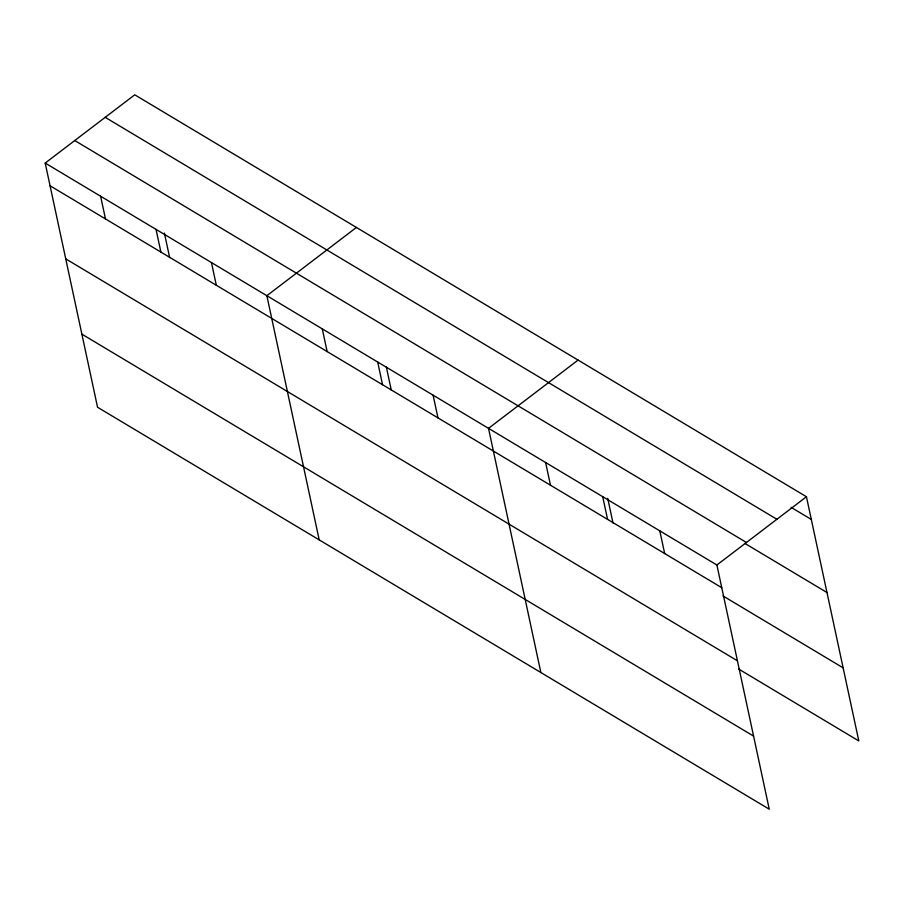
<?xml version="1.0" encoding="UTF-8"?>
<svg xmlns="http://www.w3.org/2000/svg" width="904" height="904" viewBox="0 0 904 904"><rect width="100%" height="100%" fill="white"/><g stroke="black" fill="none" stroke-linecap="round" stroke-linejoin="round"><path stroke-width="1.36" d="M45.2 163.07L716.895 565.011L769.247 809.193L97.553 407.252L45.2 163.07L134.752 94.807L806.447 496.748L858.8 740.93L738.67 669.039M356.413 227.446L266.861 295.71L319.202 539.891M578.074 360.086L488.522 428.349L540.863 672.531M716.895 565.011L806.447 496.748M791.102 507.347L811.317 519.45M105.203 117.328L776.898 519.28M74.749 140.538L746.444 542.479M744.919 543.428L826.99 592.538M50.07 185.772L721.765 587.713M722.997 595.951L843.127 667.841M65.732 258.86L737.427 660.801M81.88 334.164L753.574 736.105M659.796 530.851L664.666 553.553M607.714 498.319L612.991 522.964M602.708 496.68L607.578 519.382M545.609 462.52L550.479 485.222M433.106 395.195L437.965 417.897M386.347 367.047L391.33 390.325M377.691 362.029L382.561 384.731M322.276 328.864L327.146 351.577M211.446 262.544L216.316 285.257M164.392 233.04L169.681 257.685M156.03 229.39L160.901 252.092M100.615 196.224L105.485 218.937"/></g></svg>
